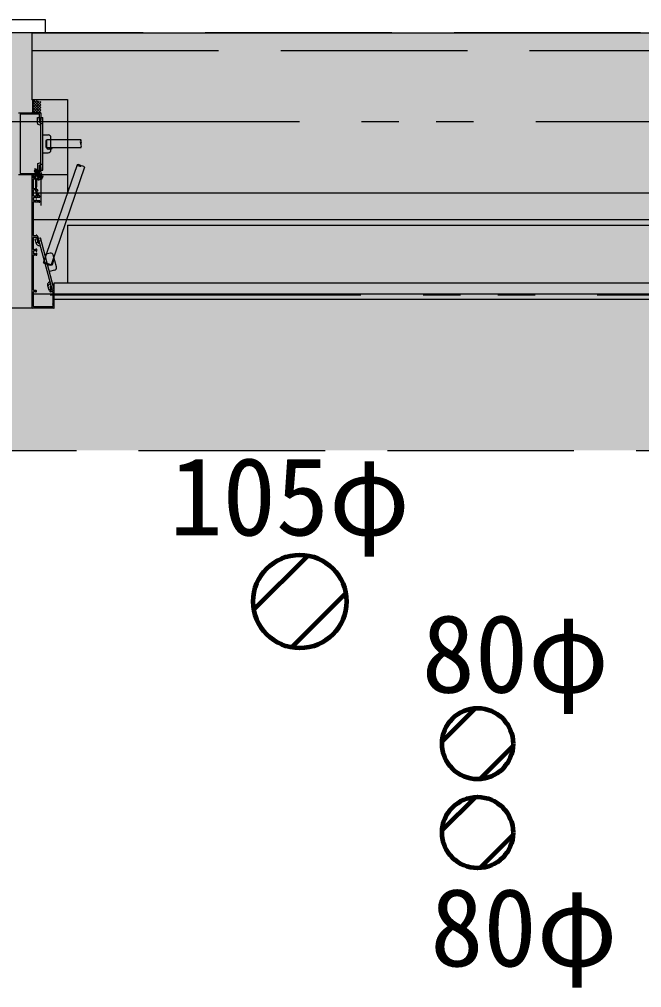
# Model space of a CAD drawing. Units: millimetres at full size. Extents: x -22551 to 92397, y -19340 to 14894.
# Drawn here: x 10062 to 10763, y 6040 to 7129 of the extents above; entities that cross this region are included whole.
import ezdxf
from ezdxf.enums import TextEntityAlignment as Align

# ---------------------------------------------------------------- set-up
doc = ezdxf.new("R2010")
doc.units = ezdxf.units.MM
doc.header["$LTSCALE"] = 70
doc.linetypes.add('DASHED3', pattern=[4, 3, -1])
doc.linetypes.add('DOUBLE_CHAIN1', pattern=[8.8, 5, -1, 0.6, -0.6, 0.6, -1])
for name, color, linetype, lineweight in [('1-2_階なし_梁', 9, 'DASHED3', 15), ('1-3_スリーブ', 1, 'Continuous', 60), ('2-0_通芯', 7, 'Continuous', 15)]:
    doc.layers.add(name, color=color, linetype=linetype, lineweight=lineweight)
doc.styles.add('ＭＳ ゴシック', font='')
doc.styles.get('ＭＳ ゴシック').set_extended_font_data('MS Gothic')

# ---------------------------------------------------------------- blocks, each defined once
blk = doc.blocks.new('グループ部品-125')
at = {"layer": '2-0_通芯'}
for p, q in [((10076.61, 7114.3), (13561.61, 7114.3)), ((10086.61, 7030.3), (10077.61, 7039.3)), ((10079.96, 7038.65), (10077.61, 7036.3)), ((10082.31, 7037.99), (10077.61, 7033.3)), ((10086.61, 7033.3), (10081.76, 7038.15)), ((10116.61, 7039.3), (10116.61, 6934.3)), ((10084.65, 7037.34), (10077.61, 7030.3)), ((10086.61, 7036.3), (10077.61, 7027.3)), ((10086.61, 7027.3), (10077.61, 7036.3)), ((10086.61, 7033.3), (10077.61, 7024.3)), ((10086.61, 7024.3), (10077.61, 7033.3)), ((10083.61, 7024.3), (10077.61, 7030.3)), ((10080.61, 7024.3), (10077.61, 7027.3)), ((10086.61, 7030.3), (10080.61, 7024.3)), ((10086.61, 7027.3), (10083.61, 7024.3)), ((10086.61, 7036.3), (10085.92, 7036.99)), ((10061.61, 7024.3), (10086.11, 7024.3)), ((10063.24, 7022.67), (10063.24, 6955.93)), ((10084.98, 7022.67), (10063.24, 7022.67)), ((10082.73, 7012.42), (10082.73, 7018.8)), ((10082.74, 7018.8), (10085.04, 7018.8)), ((10084.98, 7016.39), (10084.98, 7022.67)), ((10085.61, 7015.3), (10084.98, 7016.39)), ((10085.03, 7018.8), (10085.03, 7013.3)), ((10086.61, 7023.8), (10086.61, 7015.8)), ((10086.61, 7018.8), (10088.91, 7018.8)), ((10086.61, 6959.8), (10086.61, 7018.8)), ((10088.91, 6959.8), (10088.91, 7018.8)), ((10083.36, 7011.49), (10086.54, 7010.21)), ((10085.04, 7013.3), (10086.54, 7012.69)), ((10086.11, 7015.3), (10085.61, 7015.3)), ((10086.54, 7012.69), (10088.83, 7011.76)), ((10088.91, 6999.3), (10094.91, 6999.3)), ((10097.91, 6982.3), (10097.91, 6996.3)), ((10093.41, 6984.8), (10092.41, 6985.8)), ((10131.61, 6993.8), (10093.41, 6993.8)), ((10093.41, 6984.8), (10093.41, 6993.8)), ((10131.61, 6984.8), (10093.41, 6984.8)), ((10088.91, 6979.3), (10094.91, 6979.3)), ((10082.74, 6966.18), (10082.74, 6959.8)), ((10083.36, 6967.1), (10086.54, 6968.39)), ((10084.98, 6962.21), (10085.61, 6963.3)), ((10084.98, 6955.93), (10084.98, 6962.21)), ((10085.04, 6965.3), (10086.54, 6965.91)), ((10085.04, 6959.8), (10085.04, 6965.3)), ((10085.61, 6963.3), (10086.11, 6963.3)), ((10086.54, 6965.91), (10088.84, 6966.84)), ((10086.61, 6962.8), (10086.61, 6959.76)), ((10127.36, 6965.76), (10089.56, 6855.96)), ((10135.87, 6962.83), (10098.07, 6853.03)), ((10116.61, 6954.3), (10061.61, 6954.3)), ((10063.24, 6955.93), (10084.98, 6955.93)), ((10076.61, 6954.3), (10076.61, 6804.8)), ((10078.11, 6954.3), (10078.11, 6950.9)), ((10079.24, 6950.9), (10078.11, 6950.9)), ((10079.1, 6951.51), (10079.38, 6953.1)), ((10079.52, 6952.49), (10079.24, 6950.9)), ((10079.38, 6953.1), (10080.51, 6953.1)), ((10079.39, 6958.86), (10080.18, 6960.48)), ((10079.74, 6958.84), (10080.36, 6960.17)), ((10083.13, 6955.68), (10079.85, 6961.36)), ((10080.18, 6960.48), (10080.44, 6960.63)), ((10080.36, 6960.17), (10080.18, 6960.48)), ((10080.29, 6949.8), (10080.51, 6952.36)), ((10081.06, 6959.26), (10080.44, 6960.63)), ((10082.25, 6960.51), (10080.44, 6960.63)), ((10080.51, 6953.1), (10080.51, 6944.76)), ((10080.53, 6956.88), (10080.79, 6957.03)), ((10080.57, 6956.9), (10080.97, 6956.21)), ((10081.24, 6956.25), (10080.75, 6955.84)), ((10080.84, 6955.68), (10080.75, 6955.84)), ((10080.84, 6955.68), (10081.33, 6956.1)), ((10080.84, 6955.68), (10081.28, 6955.68)), ((10081.06, 6959.26), (10081.77, 6956.31)), ((10084.18, 6957.81), (10081.1, 6955.23)), ((10081.1, 6955.23), (10081.32, 6955.61)), ((10081.19, 6955.08), (10081.1, 6955.23)), ((10081.99, 6952.87), (10081.16, 6954.3)), ((10081.19, 6955.08), (10084.27, 6957.66)), ((10081.19, 6955.08), (10081.63, 6955.08)), ((10083.7, 6957.89), (10081.28, 6955.68)), ((10081.28, 6955.68), (10081.32, 6955.61)), ((10081.32, 6955.61), (10083.74, 6957.81)), ((10084.53, 6957.21), (10081.45, 6954.62)), ((10081.45, 6954.62), (10081.67, 6955)), ((10081.54, 6954.47), (10081.45, 6954.62)), ((10081.5, 6957.44), (10083.39, 6958.53)), ((10081.54, 6954.47), (10084.62, 6957.06)), ((10081.54, 6954.47), (10081.98, 6954.47)), ((10084.05, 6957.28), (10081.63, 6955.08)), ((10081.63, 6955.08), (10081.67, 6955)), ((10081.65, 6956.83), (10083.39, 6958.42)), ((10081.67, 6955), (10084.09, 6957.21)), ((10083.83, 6958.42), (10081.69, 6956.63)), ((10081.74, 6956.44), (10083.92, 6958.27)), ((10084.88, 6956.6), (10081.8, 6954.02)), ((10081.8, 6954.02), (10082.02, 6954.4)), ((10081.89, 6953.87), (10081.8, 6954.02)), ((10081.87, 6959.26), (10082.28, 6960.44)), ((10081.89, 6953.87), (10084.97, 6956.45)), ((10081.89, 6953.87), (10082.33, 6953.87)), ((10084.4, 6956.68), (10081.98, 6954.47)), ((10081.98, 6954.47), (10082.02, 6954.4)), ((10084.46, 6954.3), (10081.99, 6952.87)), ((10082.01, 6950), (10084.92, 6951.68)), ((10082.02, 6954.4), (10084.44, 6956.6)), ((10085.23, 6956), (10082.15, 6953.41)), ((10082.15, 6953.41), (10082.37, 6953.79)), ((10082.24, 6953.26), (10082.15, 6953.41)), ((10082.24, 6953.26), (10085.32, 6955.84)), ((10082.24, 6953.26), (10082.68, 6953.26)), ((10083.39, 6958.53), (10082.25, 6960.51)), ((10082.28, 6950.15), (10088.34, 6953.65)), ((10084.75, 6956.07), (10082.33, 6953.87)), ((10082.33, 6953.87), (10082.37, 6953.79)), ((10082.37, 6953.79), (10084.79, 6956)), ((10082.59, 6952.65), (10083.03, 6952.65)), ((10085.1, 6955.47), (10082.68, 6953.26)), ((10082.68, 6953.26), (10082.72, 6953.18)), ((10082.74, 6959.8), (10085.04, 6959.8)), ((10085.93, 6954.78), (10082.85, 6952.2)), ((10082.85, 6952.2), (10083.07, 6952.58)), ((10082.94, 6952.05), (10082.85, 6952.2)), ((10082.94, 6952.05), (10083.38, 6952.05)), ((10083.03, 6952.65), (10083.07, 6952.58)), ((10083.07, 6952.58), (10085.49, 6954.78)), ((10086.28, 6954.18), (10083.2, 6951.59)), ((10083.2, 6951.59), (10083.42, 6951.97)), ((10083.25, 6951.52), (10083.2, 6951.59)), ((10083.25, 6951.52), (10086.67, 6953.5)), ((10083.35, 6958.5), (10083.39, 6958.42)), ((10085.8, 6954.25), (10083.38, 6952.05)), ((10083.38, 6952.05), (10083.42, 6951.97)), ((10083.83, 6958.42), (10083.39, 6958.42)), ((10083.42, 6951.97), (10085.84, 6954.18)), ((10083.56, 6951.47), (10083.46, 6951.64)), ((10083.63, 6954.81), (10084.23, 6953.77)), ((10083.92, 6958.27), (10083.7, 6957.89)), ((10083.7, 6957.89), (10083.74, 6957.81)), ((10084.18, 6957.81), (10083.74, 6957.81)), ((10083.92, 6958.27), (10083.83, 6958.42)), ((10084.27, 6957.66), (10084.05, 6957.28)), ((10084.05, 6957.28), (10084.09, 6957.21)), ((10084.53, 6957.21), (10084.09, 6957.21)), ((10084.27, 6957.66), (10084.18, 6957.81)), ((10084.62, 6957.06), (10084.4, 6956.68)), ((10084.4, 6956.68), (10084.44, 6956.6)), ((10084.88, 6956.6), (10084.44, 6956.6)), ((10084.62, 6957.06), (10084.53, 6957.21)), ((10084.73, 6952.91), (10087.19, 6948.65)), ((10084.97, 6956.45), (10084.75, 6956.07)), ((10084.75, 6956.07), (10084.79, 6956)), ((10085.23, 6956), (10084.79, 6956)), ((10084.97, 6956.45), (10084.88, 6956.6)), ((10084.92, 6951.68), (10085.02, 6951.87)), ((10085.02, 6951.87), (10085.49, 6952.15)), ((10085.32, 6955.84), (10085.1, 6955.47)), ((10085.1, 6955.47), (10085.14, 6955.39)), ((10085.13, 6952.61), (10086.19, 6953.57)), ((10085.58, 6955.39), (10085.14, 6955.39)), ((10085.32, 6955.84), (10085.23, 6956)), ((10085.45, 6954.86), (10085.49, 6954.78)), ((10085.93, 6954.78), (10085.49, 6954.78)), ((10085.49, 6952.15), (10085.71, 6952.14)), ((10085.71, 6952.14), (10088.52, 6953.76)), ((10085.8, 6954.25), (10085.84, 6954.18)), ((10086.28, 6954.18), (10085.84, 6954.18)), ((10086.02, 6954.63), (10085.93, 6954.78)), ((10086.15, 6953.65), (10086.19, 6953.57)), ((10086.63, 6953.57), (10086.19, 6953.57)), ((10086.56, 6953.2), (10086.46, 6953.37)), ((10086.61, 6959.8), (10088.91, 6959.8)), ((10086.61, 6958.84), (10086.61, 6958.76)), ((10086.61, 6957.84), (10086.61, 6954.3)), ((10087.4, 6955.7), (10086.61, 6955.7)), ((10086.61, 6952.3), (10086.61, 6919.8)), ((10088.52, 6953.76), (10087.4, 6955.7)), ((10088.34, 6953.65), (10088.82, 6952.63)), ((10078.21, 6949.8), (10080.29, 6949.8)), ((10078.21, 6938.8), (10078.21, 6949.8)), ((10080.51, 6944.76), (10080.63, 6944.57)), ((10080.63, 6944.02), (10080.51, 6943.84)), ((10080.51, 6943.84), (10080.51, 6936.79)), ((10080.63, 6944.57), (10080.63, 6944.02)), ((10081.71, 6941), (10082.01, 6941.3)), ((10081.71, 6938.6), (10081.71, 6941)), ((10082.01, 6941.3), (10082.01, 6950)), ((10082.28, 6950.15), (10082.92, 6949.23)), ((10076.61, 6934.3), (11186.61, 6934.3)), ((10080.01, 6938.8), (10078.21, 6938.8)), ((10078.21, 6937.8), (10080.01, 6937.8)), ((10078.21, 6930.4), (10078.21, 6937.8)), ((10083.41, 6930.4), (10078.21, 6930.4)), ((10079.91, 6928.99), (10080.03, 6929.04)), ((10080.51, 6936.79), (10081.51, 6933.06)), ((10081.51, 6933.06), (10081.51, 6931.1)), ((10081.86, 6936.4), (10082.91, 6936.4)), ((10082.77, 6933.01), (10081.86, 6936.4)), ((10082.21, 6928.78), (10082.51, 6929.1)), ((10082.44, 6930.85), (10083.57, 6932.79)), ((10082.51, 6929.1), (10085.41, 6929.1)), ((10083.57, 6932.79), (10082.77, 6933.01)), ((10083.01, 6933.7), (10083.01, 6933.2)), ((10084.41, 6933.7), (10083.01, 6933.7)), ((10083.01, 6933.2), (10083.41, 6932.63)), ((10083.41, 6932.63), (10083.41, 6930.4)), ((10084.41, 6930.7), (10084.41, 6933.7)), ((10085.41, 6930.7), (10084.41, 6930.7)), ((10085.41, 6929.1), (10085.41, 6930.7)), ((10078.21, 6924.09), (10078.65, 6924.35)), ((10078.21, 6886.1), (10078.21, 6924.09)), ((10078.33, 6927.45), (10078.29, 6927.6)), ((10078.29, 6926.8), (10078.33, 6926.95)), ((10079.11, 6928.77), (10079.26, 6928.79)), ((10079.26, 6925.61), (10079.11, 6925.62)), ((10080.03, 6925.36), (10079.91, 6925.41)), ((10080.11, 6924), (10084.19, 6924)), ((10080.82, 6928.9), (10080.91, 6928.81)), ((10080.91, 6925.59), (10080.82, 6925.5)), ((10081.67, 6928.35), (10081.81, 6928.35)), ((10081.81, 6926.05), (10081.67, 6926.05)), ((10082.51, 6925.3), (10082.21, 6925.62)), ((10085.41, 6925.3), (10082.51, 6925.3)), ((10084.19, 6924), (10084.71, 6923.7)), ((10084.71, 6923.7), (10085.41, 6923.7)), ((10085.41, 6923.7), (10085.41, 6925.3)), ((10076.61, 6904.3), (11156.61, 6904.3)), ((10085.41, 6904.5), (10085.61, 6904.3)), ((10116.61, 6897.8), (10116.61, 6832.8)), ((10116.61, 6897.8), (11150.11, 6897.8)), ((10081.31, 6885.6), (10078.71, 6885.6)), ((10081.31, 6886.6), (10081.31, 6885.6)), ((10082.21, 6886.6), (10081.31, 6886.6)), ((10082.21, 6885.9), (10082.21, 6886.6)), ((10082.49, 6885.6), (10082.21, 6885.9)), ((10078.21, 6870.41), (10078.21, 6883.8)), ((10078.71, 6884.3), (10082.29, 6884.3)), ((10080.2, 6882.04), (10082.43, 6882.64)), ((10081.45, 6877.38), (10080.2, 6882.04)), ((10081.25, 6878.13), (10083.48, 6878.72)), ((10082.29, 6884.3), (10083.05, 6881.46)), ((10083.68, 6877.97), (10082.43, 6882.64)), ((10083.05, 6881.46), (10082.77, 6880.97)), ((10082.77, 6880.97), (10082.97, 6880.24)), ((10082.97, 6880.24), (10083.81, 6879.39)), ((10084.94, 6879.05), (10083.31, 6879.35)), ((10099.61, 6824.3), (10083.38, 6884.86)), ((10083.81, 6879.39), (10084.78, 6879.65)), ((10083.87, 6883.03), (10086.1, 6883.62)), ((10084.07, 6874.98), (10086.13, 6874.62)), ((10085.47, 6877.07), (10084.47, 6877.25)), ((10084.7, 6879.96), (10086.92, 6880.56)), ((10101.37, 6826.63), (10086.1, 6883.62)), ((10078.65, 6870.15), (10078.21, 6870.41)), ((10078.21, 6864.19), (10078.65, 6864.45)), ((10078.21, 6824.8), (10078.21, 6864.19)), ((10078.33, 6867.55), (10078.29, 6867.7)), ((10078.29, 6866.9), (10078.33, 6867.05)), ((10079.11, 6868.87), (10079.26, 6868.89)), ((10079.26, 6865.71), (10079.11, 6865.72)), ((10079.91, 6869.09), (10080.03, 6869.14)), ((10080.03, 6865.46), (10079.91, 6865.51)), ((10080.82, 6869), (10080.91, 6868.91)), ((10080.91, 6865.69), (10080.82, 6865.6)), ((10081.23, 6870.6), (10080.87, 6870.41)), ((10080.87, 6864.19), (10081.23, 6864)), ((10081.51, 6870.8), (10081.23, 6870.6)), ((10081.23, 6864), (10081.51, 6863.8)), ((10082.21, 6870.8), (10081.51, 6870.8)), ((10081.51, 6863.8), (10082.21, 6863.8)), ((10081.67, 6868.45), (10081.81, 6868.45)), ((10081.81, 6866.15), (10081.67, 6866.15)), ((10082.21, 6868.85), (10082.21, 6870.8)), ((10082.21, 6863.8), (10082.21, 6865.75)), ((10096.94, 6866.34), (10091.14, 6864.79)), ((10104.24, 6850.7), (10100.61, 6864.22)), ((10098.07, 6853.03), (10089.56, 6855.96)), ((10098.07, 6853.03), (10096.79, 6852.41)), ((10102.11, 6847.02), (10096.32, 6845.47)), ((10095.29, 6833.1), (10096.89, 6834.45)), ((10095.81, 6831.1), (10097.42, 6832.47)), ((10101.61, 6804.8), (10101.61, 6832.8)), ((10101.61, 6832.8), (11085.11, 6832.8)), ((10076.61, 6820.3), (11072.61, 6820.3)), ((10078.21, 6819.8), (10078.21, 6822.6)), ((10080.86, 6824.3), (10078.71, 6824.3)), ((10078.71, 6823.1), (10080.13, 6823.1)), ((10080.13, 6823.1), (10080.34, 6823.01)), ((10094.22, 6829.72), (10095.47, 6825.05)), ((10095.47, 6825.05), (10097.7, 6825.65)), ((10097.27, 6829.16), (10096.96, 6828)), ((10096.96, 6828), (10097.16, 6827.27)), ((10096.98, 6828.33), (10097.7, 6825.65)), ((10097.16, 6827.27), (10097.65, 6826.98)), ((10098.24, 6829.42), (10097.27, 6829.16)), ((10098.08, 6830.01), (10097.3, 6829.35)), ((10098.37, 6824.3), (10097.36, 6824.3)), ((10097.65, 6826.98), (10098.37, 6824.3)), ((10097.89, 6823.01), (10098.1, 6823.1)), ((10098.1, 6823.1), (10099.51, 6823.1)), ((10099.14, 6826.04), (10101.37, 6826.63)), ((10101.11, 6824.3), (10099.61, 6824.3)), ((10100.01, 6822.6), (10100.01, 6819.8)), ((10078.23, 6819.68), (10078.21, 6819.8)), ((10078.21, 6818.8), (10078.23, 6818.91)), ((10078.21, 6809.8), (10078.21, 6818.8)), ((10078.23, 6809.68), (10078.21, 6809.8)), ((10100.01, 6819.8), (10099.99, 6819.68)), ((10099.99, 6818.91), (10100.01, 6818.8)), ((10100.01, 6809.8), (10099.99, 6809.68)), ((10100.01, 6818.8), (10100.01, 6809.8)), ((10101.61, 6814.3), (11066.61, 6814.3)), ((10101.11, 6804.3), (7422.11, 6804.3)), ((10076.61, 6804.8), (10077.11, 6804.3)), ((10078.21, 6808.8), (10078.23, 6808.91)), ((10078.21, 6806.4), (10078.21, 6808.8)), ((10082.61, 6805.9), (10078.71, 6805.9)), ((10082.73, 6805.92), (10082.61, 6805.9)), ((10083.61, 6805.9), (10083.5, 6805.92)), ((10094.61, 6805.9), (10083.61, 6805.9)), ((10094.73, 6805.92), (10094.61, 6805.9)), ((10095.61, 6805.9), (10095.5, 6805.92)), ((10099.51, 6805.9), (10095.61, 6805.9)), ((10099.99, 6808.91), (10100.01, 6808.8)), ((10100.01, 6808.8), (10100.01, 6806.4))]:
    blk.add_line(p, q, dxfattribs=at)
at = {"layer": '2-0_通芯', "linetype": 'DASHED3'}
blk.add_line((10076.61, 7094.3), (13561.61, 7094.3), dxfattribs=at)
at = {"layer": '2-0_通芯', "linetype": 'DOUBLE_CHAIN1'}
for p, q in [((-21388.39, 7014.3), (23861.61, 7014.3)), ((-22551.09, 6819.3), (23861.61, 6819.3))]:
    blk.add_line(p, q, dxfattribs=at)
at = {"layer": '2-0_通芯'}
for points in [[(7431.61, 7129.3), (10091.61, 7129.3), (10091.61, 7114.3)], [(10076.61, 7114.3), (10076.61, 7039.3), (10116.61, 7039.3)], [(10076.61, 7024.3), (10077.61, 7025.3), (10077.61, 7038.3), (10076.61, 7039.3)], [(10092.41, 6985.8), (10092.41, 6992.8), (10093.41, 6993.8)], [(10080.53, 6956.88), (10079.39, 6958.86), (10079.74, 6958.84)], [(10080.36, 6960.17), (10081.32, 6956.12), (10079.74, 6958.84)], [(10080.75, 6955.84), (10080.97, 6956.21), (10081.16, 6956.39)], [(10081.01, 6959.35), (10081.87, 6959.26), (10082.69, 6958.12)], [(10082.59, 6952.65), (10085.67, 6955.24), (10085.58, 6955.39), (10082.5, 6952.8)], [(10082.59, 6952.65), (10082.5, 6952.8), (10082.72, 6953.18), (10085.14, 6955.39)], [(10082.94, 6952.05), (10086.02, 6954.63), (10085.8, 6954.25)], [(10085.67, 6955.24), (10085.45, 6954.86), (10083.03, 6952.65)], [(10083.67, 6951.76), (10086.37, 6954.03), (10086.28, 6954.18)], [(10084.72, 6948.83), (10084.59, 6950.85), (10085.28, 6951.95)], [(10086.37, 6954.03), (10086.15, 6953.65), (10084.79, 6952.41)], [(10088.27, 6950.88), (10086.58, 6952), (10085.28, 6951.95)], [(10086.67, 6953.5), (10086.63, 6953.57), (10086.25, 6953.25)], [(10096.79, 6852.41), (10090.18, 6854.69), (10089.56, 6855.96)]]:
    blk.add_lwpolyline(points, dxfattribs=at)
for centre, radius, start, end in [((10086.11, 7023.8), 0.5, 0, 90), ((10083.74, 7012.42), 1, 180, 248.00217), ((10086.11, 7015.8), 0.5, 270, 0), ((10094.91, 6996.3), 3, 0.00122, 90.00127), ((10094.91, 6984.8), 1.5, 180, 0), ((10096.41, 6984.8), 1.5, 240, 0), ((10097.91, 6984.8), 1.5, 240, 0), ((10134.92, 6991.55), 4, 145.77113, 214.22887), ((10128.3, 6991.55), 4, 325.77113, 34.22887), ((10128.3, 6987.05), 4, 325.77113, 34.22887), ((10094.91, 6982.3), 3, 270.00155, 0.00122), ((10083.74, 6966.18), 1, 112.00335, 180), ((10086.11, 6962.8), 0.5, 0, 90), ((10128.41, 6961.9), 4, 36.77448, 105.23221), ((10130.56, 6968.16), 4, 216.77448, 285.23221), ((10132.66, 6960.44), 4, 36.77448, 105.23221), ((10078.61, 6951.6), 0.5, 180, 350.00001), ((10080.01, 6952.4), 0.5, 355, 169.99999), ((10081.53, 6956.24), 0.248, 210, 17.19096), ((10083.13, 6951.22), 0.5, 300, 30), ((10082.11, 6957.44), 9, 284.11915, 315.88085), ((10086.11, 6954.8), 0.5, 270, 0), ((10086.61, 6959.3), 0.3, 113.57818, 246.42182), ((10086.61, 6958.3), 0.3, 113.57818, 246.42182), ((10086.41, 6959.76), 0.2, 293.57818, 0), ((10086.41, 6958.84), 0.2, 0, 66.42182), ((10086.41, 6958.76), 0.2, 293.57818, 0), ((10086.41, 6957.84), 0.2, 0, 66.42182), ((10086.99, 6953.45), 0.5, 210, 300), ((10087.64, 6952.08), 1.3, 315.88085, 25), ((10083.99, 6949.97), 1.3, 215, 284.11915), ((10080.11, 6927.2), 1.8, 96.26017, 118.03073), ((10080.01, 6938.3), 0.5, 269.99999, 90.00001), ((10080.37, 6928.68), 0.5, 26.86995, 133.13013), ((10082.01, 6931.1), 0.5, 180, 330.00001), ((10082.91, 6938.6), 1.2, 180.00001, 269.99999), ((10082.91, 6936.9), 0.5, 269.99999, 90.00001), ((10078.88, 6928.06), 0.75, 72.2996, 217.70036), ((10078.88, 6926.34), 0.75, 142.29964, 287.7004), ((10080.11, 6927.2), 1.8, 171.96925, 188.03075), ((10080.11, 6927.2), 3.2, 242.79712, 270.00002), ((10080.11, 6927.2), 1.8, 241.96927, 263.73983), ((10080.37, 6925.72), 0.5, 226.86987, 333.13005), ((10080.11, 6927.2), 1.8, 44.79286, 63.73983), ((10080.11, 6927.2), 1.8, 296.26017, 315.20714), ((10081.67, 6928.75), 0.4, 224.79276, 269.99993), ((10081.67, 6925.65), 0.4, 90.00007, 135.20724), ((10081.81, 6928.75), 0.4, 269.99999, 4.09604), ((10081.81, 6925.65), 0.4, 355.90396, 90.00001), ((10078.71, 6886.1), 0.5, 180.00001, 269.99999), ((10082.42, 6884.6), 1, 15, 85.91475), ((10078.71, 6883.8), 0.5, 90.00001, 179.99999), ((10084.64, 6878.23), 3.3, 195, 260), ((10084.64, 6878.23), 1, 195, 260), ((10078.88, 6868.16), 0.75, 72.2996, 217.70036), ((10078.88, 6866.44), 0.75, 142.29964, 287.7004), ((10080.11, 6867.3), 1.8, 171.96925, 188.03075), ((10080.11, 6867.3), 3.2, 76.21421, 117.20293), ((10080.11, 6867.3), 3.2, 242.7971, 283.78581), ((10080.11, 6867.3), 1.8, 96.26017, 118.03073), ((10080.11, 6867.3), 1.8, 241.96927, 263.73983), ((10080.37, 6868.78), 0.5, 26.86995, 133.13013), ((10080.37, 6865.82), 0.5, 226.86987, 333.13005), ((10080.11, 6867.3), 1.8, 44.79286, 63.73983), ((10080.11, 6867.3), 1.8, 296.26017, 315.20714), ((10081.67, 6868.85), 0.4, 224.79276, 269.99993), ((10081.67, 6865.75), 0.4, 90.00007, 135.20724), ((10081.81, 6868.85), 0.4, 270.00001, 359.99999), ((10081.81, 6865.75), 0.4, 0.00001, 89.99999), ((10097.72, 6863.44), 3, 15, 105), ((10098.55, 6854.45), 1.5, 251.00335, 71.00335), ((10099.04, 6855.87), 1.5, 311.00335, 71.00335), ((10099.53, 6857.29), 1.5, 311.00335, 71.00335), ((10101.34, 6849.92), 3, 285, 15), ((10097.41, 6830.58), 3.3, 130, 195), ((10097.94, 6828.59), 3.3, 130.33088, 195), ((10078.71, 6824.8), 0.5, 180.00001, 269.99999), ((10078.71, 6822.6), 0.5, 90.00001, 179.99999), ((10080.86, 6823.55), 0.75, 225.58467, 89.99998), ((10097.36, 6823.55), 0.75, 90.00002, 314.41533), ((10097.94, 6828.59), 1, 130.33088, 195), ((10099.51, 6822.6), 0.5, 0.00001, 89.99999), ((10101.11, 6823.8), 0.5, 0.00001, 89.99999), ((10077.31, 6819.3), 1, 337.38014, 22.61986), ((10077.31, 6809.3), 1, 337.38014, 22.61986), ((10100.91, 6819.3), 1, 157.38014, 202.61986), ((10100.91, 6809.3), 1, 157.38014, 202.61986), ((10078.71, 6806.4), 0.5, 180.00001, 269.99999), ((10083.11, 6805), 1, 67.38014, 112.61986), ((10095.11, 6805), 1, 67.38014, 112.61986), ((10099.51, 6806.4), 0.5, 270.00001, 359.99999), ((10101.11, 6804.8), 0.5, 270.00001, 359.99999)]:
    blk.add_arc(centre, radius, start, end, dxfattribs=at)

msp = doc.modelspace()

# ---------------------------------------------------------------- linework, layer by layer
at = {"layer": '1-2_階なし_梁', "color": 7}
msp.add_lwpolyline([(-11363.39, 6644.3), (13561.61, 6644.3), (13561.61, 7114.3), (-11363.39, 7114.3)], close=True, dxfattribs=at)
msp.add_lwpolyline([(-11363.39, 6644.3), (13561.61, 6644.3), (13561.61, 7114.3), (-11363.39, 7114.3)], close=True, dxfattribs=at)
at = {"layer": '1-2_階なし_梁'}
for points in [[(-11363.39, 7114.3), (13561.61, 6644.3), (13561.61, 7114.3)], [(-11363.39, 7114.3), (-11363.39, 6644.3), (13561.61, 6644.3)]]:
    msp.add_solid(points, dxfattribs=at)
at = {"layer": '1-3_スリーブ'}
for p, q in [((10326.43, 6465.12), (10387.36, 6526.05)), ((10368.86, 6422.69), (10429.79, 6483.62)), ((10538.19, 6316.85), (10575.61, 6354.27)), ((10580.62, 6274.42), (10618.03, 6311.84)), ((10538.19, 6216.85), (10575.61, 6254.27)), ((10580.62, 6174.42), (10618.03, 6211.84))]:
    msp.add_line(p, q, dxfattribs=at)
for centre, radius in [((10378.11, 6474.37), 52.5), ((10578.11, 6314.34), 40), ((10578.11, 6214.34), 40)]:
    msp.add_circle(centre, radius, dxfattribs=at)

# ---------------------------------------------------------------- block references
at = {"layer": '2-0_通芯'}
msp.add_blockref('グループ部品-125', (0, 0), dxfattribs=at)

# ---------------------------------------------------------------- texts
at = {"layer": '1-3_スリーブ', "style": 'ＭＳ ゴシック'}
for s, p in [('105φ', (10231.35, 6522.23)), ('80φ', (10515.27, 6345.38)), ('80φ', (10524.89, 6037.39))]:
    msp.add_text(s, height=87.98, dxfattribs=at).set_placement(p, align=Align.BOTTOM_LEFT)

doc.saveas('drawing.dxf')
